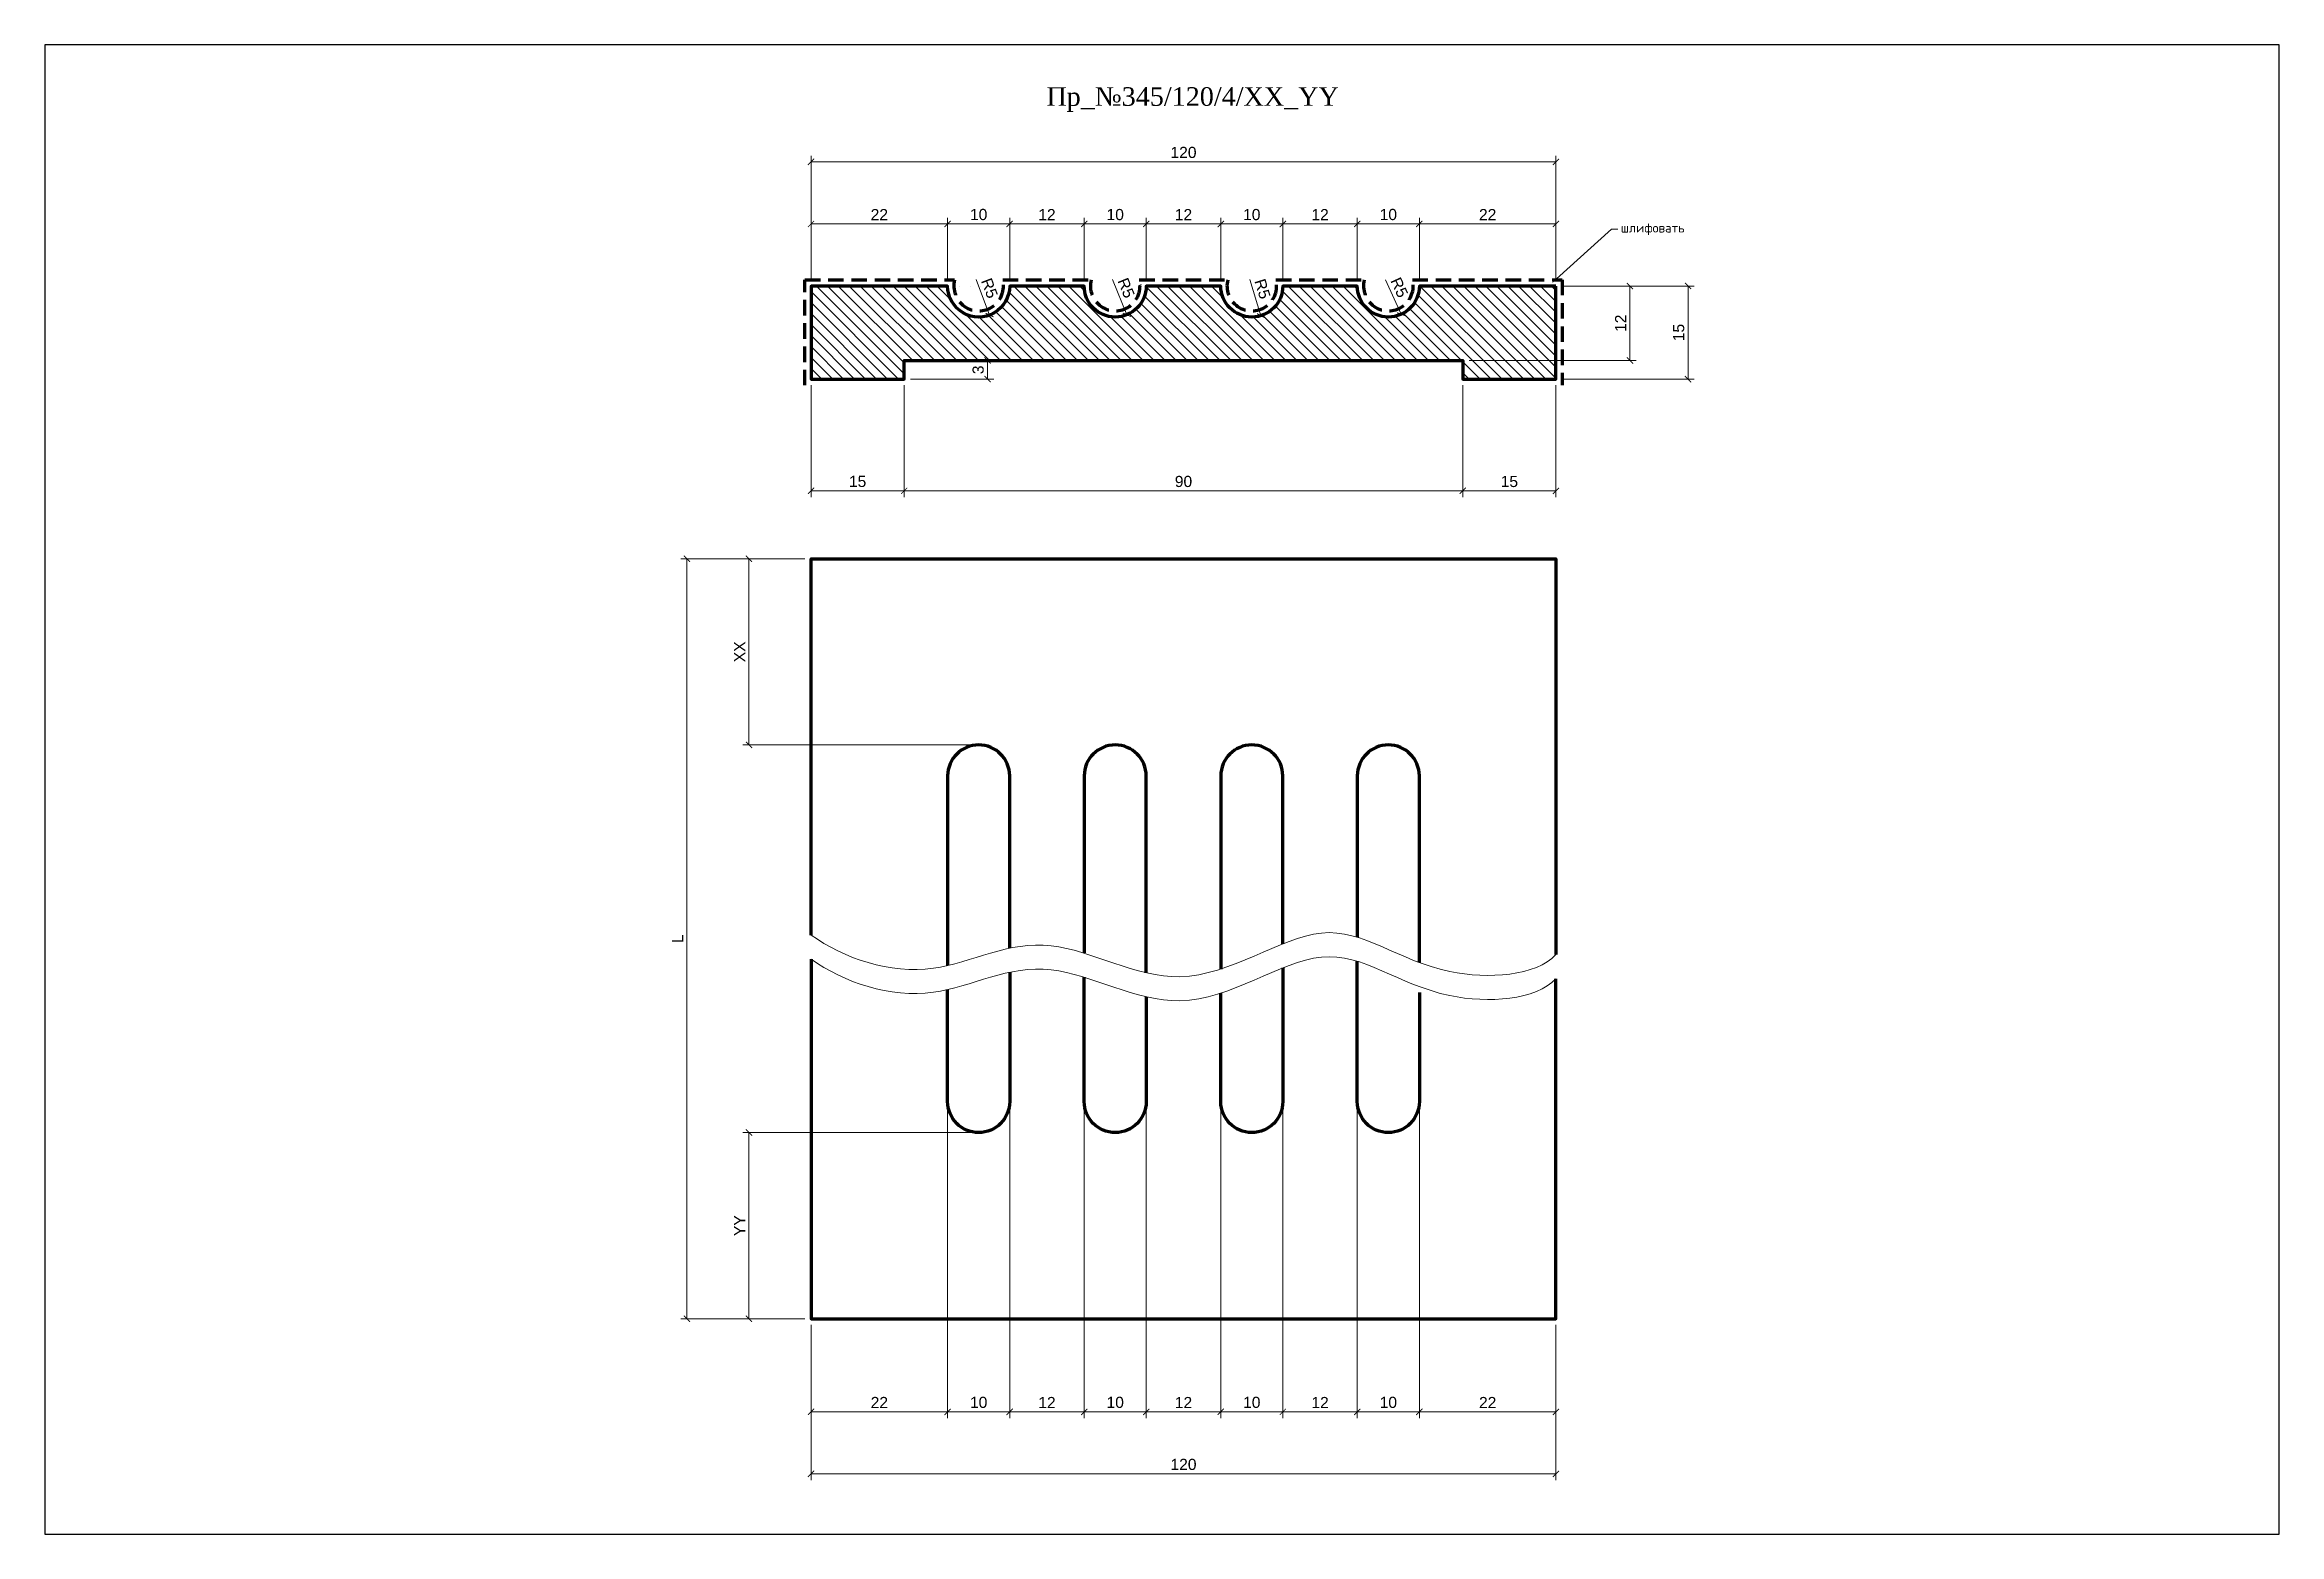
# Model space of a CAD drawing. Header units: millimetres. Extents: x 65 to 425, y -5772 to -5532.
import ezdxf
from ezdxf import colors
from ezdxf.entities.mleader import LeaderData, LeaderLine
from ezdxf.math import Vec2, Vec3

# ---------------------------------------------------------------- set-up
doc = ezdxf.new("R2010")
doc.units = ezdxf.units.MM
doc.linetypes.add('HIDDEN', pattern=[0.375, 0.25, -0.125])
doc.layers.add('Outside panel', color=7, linetype='Continuous', lineweight=18, true_color=0x7f5e57)
for name, color, linetype, lineweight in [('линия 15', 7, 'Continuous', 15), ('линия 50', 1, 'Continuous', 100), ('Пр_№345', 1, 'Continuous', 35), ('служебный слой РАЗМЕРЫ', 7, 'Continuous', 9), ('служебный слой ШТРИХОВКА', 4, 'Continuous', 5)]:
    doc.layers.add(name, color=color, linetype=linetype, lineweight=lineweight)
doc.layers.add('размеры в модели', color=7, linetype='Continuous')
doc.styles.add('ELECT', font='times.ttf')
doc.styles.get("Standard").update_dxf_attribs({"font": 'arial.ttf'})
doc.styles.add('ЕСКД профили текст', font='isocpeur.ttf')
doc.dimstyles.new('M_1', dxfattribs={"dimtxt": 1.8, "dimasz": 1, "dimexe": 1, "dimexo": 1, "dimgap": 0.6, "dimtad": 1, "dimdec": 0, "dimdsep": 46, "dimtxsty": 'Standard', "dimblk": 'ARCHTICK', "dimcen": -5, "dimclrd": 7, "dimclre": 7, "dimclrt": 7, "dimadec": 0, "dimazin": 0, "dimtfac": 1, "dimtdec": 0, "dimtmove": 0, "dimatfit": 3, "dimfxl": 1, "dimtolj": 1, "dimtzin": 0, "dimlwd": 5, "dimlwe": 5, "dimarcsym": 0})

# ---------------------------------------------------------------- blocks, each defined once
blk = doc.blocks.new('_ArchTick')
at = {"color": 0, "linetype": 'ByBlock', "const_width": 0.15}
blk.add_lwpolyline([(-0.5, -0.5), (0.5, 0.5)], dxfattribs=at)
blk = doc.blocks.new('*D34')
at = {"layer": 'Defpoints', "color": 0, "ltscale": 1000, "transparency": 16777216}
for p in [(281.75, -5571.21), (283.84, -5575.76)]:
    blk.add_point(p, dxfattribs=at)
at = {"layer": 'линия 15', "color": 7, "lineweight": 5, "ltscale": 1000, "transparency": 16777216}
blk.add_line((281.29, -5570.2), (283.84, -5575.76), dxfattribs=at)
at = {"layer": 'линия 15', "color": 7, "lineweight": 5, "ltscale": 1000, "transparency": 16777216, "rotation": 294.6319517182901}
blk.add_blockref('_ArchTick', (283.84, -5575.76), dxfattribs=at)
at = {"layer": 'линия 15', "color": 7, "ltscale": 1000, "transparency": 16777216, "insert": (283.52, -5571.44), "char_height": 1.8, "attachment_point": 5, "rotation": 294.632}
blk.add_mtext('\\A1;R5', dxfattribs=at)
blk = doc.blocks.new('*D33')
at = {"layer": 'Defpoints', "color": 0, "ltscale": 1000, "transparency": 16777216}
for p in [(259.75, -5571.21), (261.23, -5575.99)]:
    blk.add_point(p, dxfattribs=at)
at = {"layer": 'линия 15', "color": 7, "lineweight": 5, "ltscale": 1000, "transparency": 16777216}
blk.add_line((259.42, -5570.15), (261.23, -5575.99), dxfattribs=at)
at = {"layer": 'линия 15', "color": 7, "lineweight": 5, "ltscale": 1000, "transparency": 16777216, "rotation": 287.1621318107532}
blk.add_blockref('_ArchTick', (261.23, -5575.99), dxfattribs=at)
at = {"layer": 'линия 15', "color": 7, "ltscale": 1000, "transparency": 16777216, "insert": (261.48, -5571.67), "char_height": 1.8, "attachment_point": 5, "rotation": 287.1621}
blk.add_mtext('\\A1;R5', dxfattribs=at)
blk = doc.blocks.new('*D32')
at = {"layer": 'Defpoints', "color": 0, "ltscale": 1000, "transparency": 16777216}
for p in [(237.75, -5571.21), (239.63, -5575.85)]:
    blk.add_point(p, dxfattribs=at)
at = {"layer": 'линия 15', "color": 7, "lineweight": 5, "ltscale": 1000, "transparency": 16777216}
blk.add_line((237.33, -5570.18), (239.63, -5575.85), dxfattribs=at)
at = {"layer": 'линия 15', "color": 7, "lineweight": 5, "ltscale": 1000, "transparency": 16777216, "rotation": 292.0855728416702}
blk.add_blockref('_ArchTick', (239.63, -5575.85), dxfattribs=at)
at = {"layer": 'линия 15', "color": 7, "ltscale": 1000, "transparency": 16777216, "insert": (239.51, -5571.52), "char_height": 1.8, "attachment_point": 5, "rotation": 292.0856}
blk.add_mtext('\\A1;R5', dxfattribs=at)
blk = doc.blocks.new('*D31')
at = {"layer": 'Defpoints', "color": 0, "ltscale": 1000, "transparency": 16777216}
for p in [(215.75, -5571.22), (217.51, -5575.89)]:
    blk.add_point(p, dxfattribs=at)
at = {"layer": 'линия 15', "color": 7, "lineweight": 5, "ltscale": 1000, "transparency": 16777216}
blk.add_line((215.36, -5570.17), (217.51, -5575.89), dxfattribs=at)
at = {"layer": 'линия 15', "color": 7, "lineweight": 5, "ltscale": 1000, "transparency": 16777216, "rotation": 290.6484725408847}
blk.add_blockref('_ArchTick', (217.51, -5575.89), dxfattribs=at)
at = {"layer": 'линия 15', "color": 7, "ltscale": 1000, "transparency": 16777216, "insert": (217.5, -5571.56), "char_height": 1.8, "attachment_point": 5, "rotation": 290.6485}
blk.add_mtext('\\A1;R5', dxfattribs=at)
blk = doc.blocks.new('*D30')
at = {"layer": 'Defpoints', "color": 0, "ltscale": 1000, "transparency": 16777216}
for p in [(188.75, -5586.21), (203.75, -5586.21), (188.75, -5604.21)]:
    blk.add_point(p, dxfattribs=at)
at = {"layer": 'размеры в модели', "color": 7, "lineweight": 5, "ltscale": 1000, "transparency": 16777216}
for p, q in [((188.75, -5587.21), (188.75, -5605.21)), ((203.75, -5587.21), (203.75, -5605.21)), ((203.75, -5604.21), (188.75, -5604.21))]:
    blk.add_line(p, q, dxfattribs=at)
at = {"layer": 'размеры в модели', "color": 7, "lineweight": 5, "ltscale": 1000, "transparency": 16777216, "rotation": 180}
blk.add_blockref('_ArchTick', (188.75, -5604.21), dxfattribs=at)
at = {"layer": 'размеры в модели', "color": 7, "lineweight": 5, "ltscale": 1000, "transparency": 16777216}
blk.add_blockref('_ArchTick', (203.75, -5604.21), dxfattribs=at)
at = {"layer": 'размеры в модели', "color": 7, "ltscale": 1000, "transparency": 16777216, "insert": (196.25, -5602.7), "char_height": 1.8, "attachment_point": 5}
blk.add_mtext('\\A1;15', dxfattribs=at)
blk = doc.blocks.new('*D27')
at = {"layer": 'Defpoints', "color": 0, "ltscale": 1000, "transparency": 16777216}
for p in [(254.75, -5702.6), (264.75, -5702.6), (264.75, -5752.6)]:
    blk.add_point(p, dxfattribs=at)
at = {"layer": 'размеры в модели', "color": 7, "lineweight": 5, "ltscale": 1000, "transparency": 16777216}
for p, q in [((254.75, -5703.6), (254.75, -5753.6)), ((264.75, -5703.6), (264.75, -5753.6)), ((254.75, -5752.6), (264.75, -5752.6))]:
    blk.add_line(p, q, dxfattribs=at)
at = {"layer": 'размеры в модели', "color": 7, "lineweight": 5, "ltscale": 1000, "transparency": 16777216, "rotation": 180}
blk.add_blockref('_ArchTick', (254.75, -5752.6), dxfattribs=at)
at = {"layer": 'размеры в модели', "color": 7, "lineweight": 5, "ltscale": 1000, "transparency": 16777216}
blk.add_blockref('_ArchTick', (264.75, -5752.6), dxfattribs=at)
at = {"layer": 'размеры в модели', "color": 7, "ltscale": 1000, "transparency": 16777216, "insert": (259.75, -5751.08), "char_height": 1.8, "attachment_point": 5}
blk.add_mtext('\\A1;10', dxfattribs=at)
blk = doc.blocks.new('*D26')
at = {"layer": 'Defpoints', "color": 0, "ltscale": 1000, "transparency": 16777216}
for p in [(215.75, -5707.6), (178.75, -5737.6), (188.75, -5737.6)]:
    blk.add_point(p, dxfattribs=at)
at = {"layer": 'размеры в модели', "color": 7, "lineweight": 5, "ltscale": 1000, "transparency": 16777216}
for p, q in [((214.75, -5707.6), (177.75, -5707.6)), ((178.75, -5707.6), (178.75, -5737.6)), ((187.75, -5737.6), (177.75, -5737.6))]:
    blk.add_line(p, q, dxfattribs=at)
for p, rotation in [((178.75, -5707.6), 90), ((178.75, -5737.6), 270)]:
    blk.add_blockref('_ArchTick', p, dxfattribs=dict(at, rotation=rotation))
at = {"layer": 'размеры в модели', "color": 7, "ltscale": 1000, "transparency": 16777216, "insert": (177.25, -5722.6), "char_height": 1.8, "attachment_point": 5, "rotation": 90}
blk.add_mtext('\\A1;YY', dxfattribs=at)
blk = doc.blocks.new('*D24')
at = {"layer": 'Defpoints', "color": 0, "ltscale": 1000, "transparency": 16777216}
for p in [(276.75, -5702.6), (286.75, -5702.6), (286.75, -5752.6)]:
    blk.add_point(p, dxfattribs=at)
at = {"layer": 'размеры в модели', "color": 7, "lineweight": 5, "ltscale": 1000, "transparency": 16777216}
for p, q in [((276.75, -5703.6), (276.75, -5753.6)), ((286.75, -5703.6), (286.75, -5753.6)), ((276.75, -5752.6), (286.75, -5752.6))]:
    blk.add_line(p, q, dxfattribs=at)
at = {"layer": 'размеры в модели', "color": 7, "lineweight": 5, "ltscale": 1000, "transparency": 16777216, "rotation": 180}
blk.add_blockref('_ArchTick', (276.75, -5752.6), dxfattribs=at)
at = {"layer": 'размеры в модели', "color": 7, "lineweight": 5, "ltscale": 1000, "transparency": 16777216}
blk.add_blockref('_ArchTick', (286.75, -5752.6), dxfattribs=at)
at = {"layer": 'размеры в модели', "color": 7, "ltscale": 1000, "transparency": 16777216, "insert": (281.75, -5751.08), "char_height": 1.8, "attachment_point": 5}
blk.add_mtext('\\A1;10', dxfattribs=at)
blk = doc.blocks.new('*D23')
at = {"layer": 'Defpoints', "color": 0, "ltscale": 1000, "transparency": 16777216}
for p in [(210.75, -5702.6), (220.75, -5702.6), (220.75, -5752.6)]:
    blk.add_point(p, dxfattribs=at)
at = {"layer": 'размеры в модели', "color": 7, "lineweight": 5, "ltscale": 1000, "transparency": 16777216}
for p, q in [((210.75, -5703.6), (210.75, -5753.6)), ((220.75, -5703.6), (220.75, -5753.6)), ((210.75, -5752.6), (220.75, -5752.6))]:
    blk.add_line(p, q, dxfattribs=at)
at = {"layer": 'размеры в модели', "color": 7, "lineweight": 5, "ltscale": 1000, "transparency": 16777216, "rotation": 180}
blk.add_blockref('_ArchTick', (210.75, -5752.6), dxfattribs=at)
at = {"layer": 'размеры в модели', "color": 7, "lineweight": 5, "ltscale": 1000, "transparency": 16777216}
blk.add_blockref('_ArchTick', (220.75, -5752.6), dxfattribs=at)
at = {"layer": 'размеры в модели', "color": 7, "ltscale": 1000, "transparency": 16777216, "insert": (215.75, -5751.08), "char_height": 1.8, "attachment_point": 5}
blk.add_mtext('\\A1;10', dxfattribs=at)
blk = doc.blocks.new('*D22')
at = {"layer": 'Defpoints', "color": 0, "ltscale": 1000, "transparency": 16777216}
for p in [(210.75, -5702.6), (188.75, -5737.6), (188.75, -5752.6)]:
    blk.add_point(p, dxfattribs=at)
at = {"layer": 'размеры в модели', "color": 7, "lineweight": 5, "ltscale": 1000, "transparency": 16777216}
for p, q in [((210.75, -5703.6), (210.75, -5753.6)), ((188.75, -5738.6), (188.75, -5753.6)), ((210.75, -5752.6), (188.75, -5752.6))]:
    blk.add_line(p, q, dxfattribs=at)
at = {"layer": 'размеры в модели', "color": 7, "lineweight": 5, "ltscale": 1000, "transparency": 16777216, "rotation": 180}
blk.add_blockref('_ArchTick', (188.75, -5752.6), dxfattribs=at)
at = {"layer": 'размеры в модели', "color": 7, "lineweight": 5, "ltscale": 1000, "transparency": 16777216}
blk.add_blockref('_ArchTick', (210.75, -5752.6), dxfattribs=at)
at = {"layer": 'размеры в модели', "color": 7, "ltscale": 1000, "transparency": 16777216, "insert": (199.75, -5751.09), "char_height": 1.8, "attachment_point": 5}
blk.add_mtext('\\A1;22', dxfattribs=at)
blk = doc.blocks.new('*D19')
at = {"layer": 'Defpoints', "color": 0, "ltscale": 1000, "transparency": 16777216}
for p in [(232.75, -5702.6), (242.75, -5702.6), (242.75, -5752.6)]:
    blk.add_point(p, dxfattribs=at)
at = {"layer": 'размеры в модели', "color": 7, "lineweight": 5, "ltscale": 1000, "transparency": 16777216}
for p, q in [((232.75, -5703.6), (232.75, -5753.6)), ((242.75, -5703.6), (242.75, -5753.6)), ((232.75, -5752.6), (242.75, -5752.6))]:
    blk.add_line(p, q, dxfattribs=at)
at = {"layer": 'размеры в модели', "color": 7, "lineweight": 5, "ltscale": 1000, "transparency": 16777216, "rotation": 180}
blk.add_blockref('_ArchTick', (232.75, -5752.6), dxfattribs=at)
at = {"layer": 'размеры в модели', "color": 7, "lineweight": 5, "ltscale": 1000, "transparency": 16777216}
blk.add_blockref('_ArchTick', (242.75, -5752.6), dxfattribs=at)
at = {"layer": 'размеры в модели', "color": 7, "ltscale": 1000, "transparency": 16777216, "insert": (237.75, -5751.08), "char_height": 1.8, "attachment_point": 5}
blk.add_mtext('\\A1;10', dxfattribs=at)
blk = doc.blocks.new('*D18')
at = {"layer": 'Defpoints', "color": 0, "ltscale": 1000, "transparency": 16777216}
for p in [(188.75, -5737.6), (308.75, -5737.6), (308.75, -5762.6)]:
    blk.add_point(p, dxfattribs=at)
at = {"layer": 'размеры в модели', "color": 7, "lineweight": 5, "ltscale": 1000, "transparency": 16777216}
for p, q in [((188.75, -5738.6), (188.75, -5763.6)), ((308.75, -5738.6), (308.75, -5763.6)), ((188.75, -5762.6), (308.75, -5762.6))]:
    blk.add_line(p, q, dxfattribs=at)
at = {"layer": 'размеры в модели', "color": 7, "lineweight": 5, "ltscale": 1000, "transparency": 16777216, "rotation": 180}
blk.add_blockref('_ArchTick', (188.75, -5762.6), dxfattribs=at)
at = {"layer": 'размеры в модели', "color": 7, "lineweight": 5, "ltscale": 1000, "transparency": 16777216}
blk.add_blockref('_ArchTick', (308.75, -5762.6), dxfattribs=at)
at = {"layer": 'размеры в модели', "color": 7, "ltscale": 1000, "transparency": 16777216, "insert": (248.75, -5761.08), "char_height": 1.8, "attachment_point": 5}
blk.add_mtext('\\A1;120', dxfattribs=at)
blk = doc.blocks.new('*D17')
at = {"layer": 'Defpoints', "color": 0, "ltscale": 1000, "transparency": 16777216}
for p in [(188.75, -5615.15), (168.75, -5737.6), (188.75, -5737.6)]:
    blk.add_point(p, dxfattribs=at)
at = {"layer": 'размеры в модели', "color": 7, "lineweight": 5, "ltscale": 1000, "transparency": 16777216}
for p, q in [((187.75, -5615.15), (167.75, -5615.15)), ((168.75, -5615.15), (168.75, -5737.6)), ((187.75, -5737.6), (167.75, -5737.6))]:
    blk.add_line(p, q, dxfattribs=at)
for p, rotation in [((168.75, -5615.15), 90), ((168.75, -5737.6), 270)]:
    blk.add_blockref('_ArchTick', p, dxfattribs=dict(at, rotation=rotation))
at = {"layer": 'размеры в модели', "color": 7, "ltscale": 1000, "transparency": 16777216, "insert": (167.25, -5676.37), "char_height": 1.8, "attachment_point": 5, "rotation": 90}
blk.add_mtext('\\A1;L', dxfattribs=at)
blk = doc.blocks.new('*D13')
at = {"layer": 'Defpoints', "color": 0, "ltscale": 1000, "transparency": 16777216}
for p in [(276.75, -5561.21), (276.75, -5571.21), (286.75, -5571.21)]:
    blk.add_point(p, dxfattribs=at)
at = {"layer": 'размеры в модели', "color": 7, "lineweight": 5, "ltscale": 1000, "transparency": 16777216}
for p, q in [((276.75, -5570.21), (276.75, -5560.21)), ((286.75, -5561.21), (276.75, -5561.21)), ((286.75, -5570.21), (286.75, -5560.21))]:
    blk.add_line(p, q, dxfattribs=at)
at = {"layer": 'размеры в модели', "color": 7, "lineweight": 5, "ltscale": 1000, "transparency": 16777216, "rotation": 180}
blk.add_blockref('_ArchTick', (276.75, -5561.21), dxfattribs=at)
at = {"layer": 'размеры в модели', "color": 7, "lineweight": 5, "ltscale": 1000, "transparency": 16777216}
blk.add_blockref('_ArchTick', (286.75, -5561.21), dxfattribs=at)
at = {"layer": 'размеры в модели', "color": 7, "ltscale": 1000, "transparency": 16777216, "insert": (281.75, -5559.7), "char_height": 1.8, "attachment_point": 5}
blk.add_mtext('\\A1;10', dxfattribs=at)
blk = doc.blocks.new('*D12')
at = {"layer": 'Defpoints', "color": 0, "ltscale": 1000, "transparency": 16777216}
for p in [(203.75, -5583.21), (203.75, -5586.21), (217.19, -5586.21)]:
    blk.add_point(p, dxfattribs=at)
at = {"layer": 'размеры в модели', "color": 7, "lineweight": 5, "ltscale": 1000, "transparency": 16777216}
for p, q in [((204.75, -5583.21), (218.19, -5583.21)), ((217.19, -5583.21), (217.19, -5586.21)), ((204.75, -5586.21), (218.19, -5586.21))]:
    blk.add_line(p, q, dxfattribs=at)
for p, rotation in [((217.19, -5583.21), 90), ((217.19, -5586.21), 270)]:
    blk.add_blockref('_ArchTick', p, dxfattribs=dict(at, rotation=rotation))
at = {"layer": 'размеры в модели', "color": 7, "ltscale": 1000, "transparency": 16777216, "insert": (215.67, -5584.71), "char_height": 1.8, "attachment_point": 5, "rotation": 90}
blk.add_mtext('\\A1;3', dxfattribs=at)
blk = doc.blocks.new('*D11')
at = {"layer": 'Defpoints', "color": 0, "ltscale": 1000, "transparency": 16777216}
for p in [(220.75, -5561.21), (210.75, -5571.21), (220.75, -5571.22)]:
    blk.add_point(p, dxfattribs=at)
at = {"layer": 'размеры в модели', "color": 7, "lineweight": 5, "ltscale": 1000, "transparency": 16777216}
for p, q in [((210.75, -5570.21), (210.75, -5560.21)), ((210.75, -5561.21), (220.75, -5561.21)), ((220.75, -5570.22), (220.75, -5560.21))]:
    blk.add_line(p, q, dxfattribs=at)
at = {"layer": 'размеры в модели', "color": 7, "lineweight": 5, "ltscale": 1000, "transparency": 16777216, "rotation": 180}
blk.add_blockref('_ArchTick', (210.75, -5561.21), dxfattribs=at)
at = {"layer": 'размеры в модели', "color": 7, "lineweight": 5, "ltscale": 1000, "transparency": 16777216}
blk.add_blockref('_ArchTick', (220.75, -5561.21), dxfattribs=at)
at = {"layer": 'размеры в модели', "color": 7, "ltscale": 1000, "transparency": 16777216, "insert": (215.75, -5559.7), "char_height": 1.8, "attachment_point": 5}
blk.add_mtext('\\A1;10', dxfattribs=at)
blk = doc.blocks.new('*D10')
at = {"layer": 'Defpoints', "color": 0, "ltscale": 1000, "transparency": 16777216}
for p in [(264.75, -5561.21), (264.75, -5571.21), (276.75, -5571.21)]:
    blk.add_point(p, dxfattribs=at)
at = {"layer": 'размеры в модели', "color": 7, "lineweight": 5, "ltscale": 1000, "transparency": 16777216}
for p, q in [((264.75, -5570.21), (264.75, -5560.21)), ((276.75, -5561.21), (264.75, -5561.21)), ((276.75, -5570.21), (276.75, -5560.21))]:
    blk.add_line(p, q, dxfattribs=at)
at = {"layer": 'размеры в модели', "color": 7, "lineweight": 5, "ltscale": 1000, "transparency": 16777216, "rotation": 180}
blk.add_blockref('_ArchTick', (264.75, -5561.21), dxfattribs=at)
at = {"layer": 'размеры в модели', "color": 7, "lineweight": 5, "ltscale": 1000, "transparency": 16777216}
blk.add_blockref('_ArchTick', (276.75, -5561.21), dxfattribs=at)
at = {"layer": 'размеры в модели', "color": 7, "ltscale": 1000, "transparency": 16777216, "insert": (270.75, -5559.71), "char_height": 1.8, "attachment_point": 5}
blk.add_mtext('\\A1;12', dxfattribs=at)
blk = doc.blocks.new('*D9')
at = {"layer": 'Defpoints', "color": 0, "ltscale": 1000, "transparency": 16777216}
for p in [(242.75, -5561.21), (242.75, -5571.21), (254.75, -5571.21)]:
    blk.add_point(p, dxfattribs=at)
at = {"layer": 'размеры в модели', "color": 7, "lineweight": 5, "ltscale": 1000, "transparency": 16777216}
for p, q in [((242.75, -5570.21), (242.75, -5560.21)), ((254.75, -5561.21), (242.75, -5561.21)), ((254.75, -5570.21), (254.75, -5560.21))]:
    blk.add_line(p, q, dxfattribs=at)
at = {"layer": 'размеры в модели', "color": 7, "lineweight": 5, "ltscale": 1000, "transparency": 16777216, "rotation": 180}
blk.add_blockref('_ArchTick', (242.75, -5561.21), dxfattribs=at)
at = {"layer": 'размеры в модели', "color": 7, "lineweight": 5, "ltscale": 1000, "transparency": 16777216}
blk.add_blockref('_ArchTick', (254.75, -5561.21), dxfattribs=at)
at = {"layer": 'размеры в модели', "color": 7, "ltscale": 1000, "transparency": 16777216, "insert": (248.75, -5559.71), "char_height": 1.8, "attachment_point": 5}
blk.add_mtext('\\A1;12', dxfattribs=at)
blk = doc.blocks.new('*D5')
at = {"layer": 'Defpoints', "color": 0, "ltscale": 1000, "transparency": 16777216}
for p in [(188.75, -5561.21), (188.75, -5571.21), (210.75, -5571.21)]:
    blk.add_point(p, dxfattribs=at)
at = {"layer": 'размеры в модели', "color": 7, "lineweight": 5, "ltscale": 1000, "transparency": 16777216}
for p, q in [((188.75, -5570.21), (188.75, -5560.21)), ((210.75, -5561.21), (188.75, -5561.21)), ((210.75, -5570.21), (210.75, -5560.21))]:
    blk.add_line(p, q, dxfattribs=at)
at = {"layer": 'размеры в модели', "color": 7, "lineweight": 5, "ltscale": 1000, "transparency": 16777216, "rotation": 180}
blk.add_blockref('_ArchTick', (188.75, -5561.21), dxfattribs=at)
at = {"layer": 'размеры в модели', "color": 7, "lineweight": 5, "ltscale": 1000, "transparency": 16777216}
blk.add_blockref('_ArchTick', (210.75, -5561.21), dxfattribs=at)
at = {"layer": 'размеры в модели', "color": 7, "ltscale": 1000, "transparency": 16777216, "insert": (199.75, -5559.71), "char_height": 1.8, "attachment_point": 5}
blk.add_mtext('\\A1;22', dxfattribs=at)
blk = doc.blocks.new('*D4')
at = {"layer": 'Defpoints', "color": 0, "ltscale": 1000, "transparency": 16777216}
for p in [(188.75, -5551.21), (188.75, -5571.21), (308.75, -5571.21)]:
    blk.add_point(p, dxfattribs=at)
at = {"layer": 'размеры в модели', "color": 7, "lineweight": 5, "ltscale": 1000, "transparency": 16777216}
for p, q in [((188.75, -5570.21), (188.75, -5550.21)), ((308.75, -5570.21), (308.75, -5550.21)), ((308.75, -5551.21), (188.75, -5551.21))]:
    blk.add_line(p, q, dxfattribs=at)
at = {"layer": 'размеры в модели', "color": 7, "lineweight": 5, "ltscale": 1000, "transparency": 16777216, "rotation": 180}
blk.add_blockref('_ArchTick', (188.75, -5551.21), dxfattribs=at)
at = {"layer": 'размеры в модели', "color": 7, "lineweight": 5, "ltscale": 1000, "transparency": 16777216}
blk.add_blockref('_ArchTick', (308.75, -5551.21), dxfattribs=at)
at = {"layer": 'размеры в модели', "color": 7, "ltscale": 1000, "transparency": 16777216, "insert": (248.75, -5549.7), "char_height": 1.8, "attachment_point": 5}
blk.add_mtext('\\A1;120', dxfattribs=at)

msp = doc.modelspace()

# ---------------------------------------------------------------- hatches: boundary and pattern name
at = {"layer": 'Outside panel', "ltscale": 1000}
h = msp.add_hatch(dxfattribs=at)
h.set_pattern_fill('ANSI31', color=256, scale=10, angle=90)
h.set_pattern_definition([(135, (-311852.3995, 87280.0666), (-0.8838834765, -0.8838834765), [])])
edge = h.paths.add_edge_path()
edge.add_line((308.75, -5571.21), (286.75, -5571.21))
edge.add_arc((281.75, -5571.21), 5, -180, 0, ccw=False)
edge.add_line((276.75, -5571.21), (264.75, -5571.21))
edge.add_arc((259.75, -5571.21), 5, -180, 0, ccw=False)
edge.add_line((254.75, -5571.21), (242.75, -5571.21))
edge.add_arc((237.75, -5571.21), 5, -180, 0, ccw=False)
edge.add_line((232.75, -5571.21), (220.75, -5571.21))
edge.add_arc((215.75, -5571.22), 5, -180.0443, 0.0443, ccw=False)
edge.add_line((210.75, -5571.21), (188.75, -5571.21))
edge.add_line((188.75, -5571.21), (188.75, -5586.21))
edge.add_line((188.75, -5586.21), (203.75, -5586.21))
edge.add_line((203.75, -5586.21), (203.75, -5583.21))
edge.add_line((203.75, -5583.21), (293.75, -5583.21))
edge.add_line((293.75, -5583.21), (293.75, -5586.21))
edge.add_line((293.75, -5586.21), (301.75, -5586.21))
edge.add_line((301.75, -5586.21), (308.75, -5586.21))
edge.add_line((308.75, -5586.21), (308.75, -5571.21))

# ---------------------------------------------------------------- linework, layer by layer
at = {"color": 6, "ltscale": 1000}
msp.add_lwpolyline([(65.29, -5772.33), (425.29, -5772.33), (425.29, -5532.33), (65.29, -5532.33)], close=True, dxfattribs=at)
at = {"layer": 'линия 50', "color": 1, "linetype": 'HIDDEN', "ltscale": 10, "true_color": 0xff0909}
msp.add_lwpolyline([(187.75, -5587.21), (187.75, -5587.21), (187.75, -5570.21), (211.88, -5570.21, 1.29266), (219.62, -5570.21), (233.88, -5570.21, 1.290994), (241.62, -5570.21), (255.88, -5570.21, 1.290994), (263.63, -5570.21), (277.88, -5570.21, 1.290994), (285.63, -5570.21), (309.75, -5570.21), (309.75, -5587.21), (309.75, -5587.21), (309.75, -5587.21), (309.75, -5587.21), (309.75, -5587.21), (309.75, -5587.21), (309.75, -5587.21), (309.75, -5587.21)], format="xyb", dxfattribs=at)
at = {"layer": 'линия 50', "color": 7}
msp.add_lwpolyline([(308.75, -5571.21), (286.75, -5571.21, -1), (276.75, -5571.21), (264.75, -5571.21, -1), (254.75, -5571.21), (242.75, -5571.21, -1), (232.75, -5571.21), (220.75, -5571.21, -1.000774), (210.75, -5571.21), (188.75, -5571.21), (188.75, -5586.21), (203.75, -5586.21), (203.75, -5583.21), (293.75, -5583.21), (293.75, -5586.21), (296.75, -5586.21), (296.75, -5586.21), (308.75, -5586.21)], format="xyb", close=True, dxfattribs=at)
for points in [[(188.75, -5675.78), (188.75, -5615.15), (308.75, -5615.15), (308.75, -5678.94)], [(188.75, -5679.66), (188.75, -5737.6), (308.75, -5737.6), (308.75, -5682.81)]]:
    msp.add_lwpolyline(points, dxfattribs=at)
for points in [[(220.75, -5677.91), (220.75, -5650.15, 1), (210.75, -5650.15), (210.75, -5680.7)], [(242.75, -5681.86), (242.75, -5650.15, 1), (232.75, -5650.15), (232.75, -5678.62)], [(264.75, -5677.2), (264.75, -5650.15, 1), (254.75, -5650.15), (254.75, -5681.26)], [(286.75, -5680.22), (286.75, -5650.15, 1), (276.75, -5650.15), (276.75, -5676.14)], [(286.75, -5685.05), (286.75, -5702.6, -1), (276.75, -5702.6), (276.75, -5680.01)], [(220.75, -5681.78), (220.75, -5702.6, -1), (210.75, -5702.6), (210.75, -5684.57)], [(242.75, -5685.73), (242.75, -5702.6, -1), (232.75, -5702.6), (232.75, -5682.59)], [(264.75, -5681.07), (264.75, -5702.6, -1), (254.75, -5702.6), (254.75, -5685.14)]]:
    msp.add_lwpolyline(points, format="xyb", dxfattribs=at)
at = {"layer": 'Пр_№345'}
msp.add_lwpolyline([(276.75, -5680.01), (276.75, -5680.01)], dxfattribs=at)
at = {"layer": 'служебный слой ШТРИХОВКА', "color": 7, "lineweight": 15}
for points in [[(188.75, -5675.78), (194.01, -5679.52), (207.89, -5684.36), (225.92, -5673.42), (249.44, -5687.72), (272.49, -5669.75), (287.17, -5683.67), (305.57, -5682.39), (308.75, -5678.94)], [(188.75, -5679.66), (194.01, -5683.39), (207.89, -5688.23), (225.92, -5677.3), (249.44, -5691.6), (272.49, -5673.63), (287.17, -5687.54), (305.57, -5686.27), (308.75, -5682.81)]]:
    msp.add_open_spline(points, degree=3, knots=[0, 0, 0, 0, 16.914398, 31.673167, 45.232529, 60.868694, 76.888333, 88.564807, 88.564807, 88.564807, 88.564807], dxfattribs=at)

# ---------------------------------------------------------------- texts
at = {"color": 7, "ltscale": 1000, "style": 'ELECT'}
msp.add_text('Пр_№345/120/4/ХХ_YY', height=3, dxfattribs=at).set_placement((226.66, -5542.18))

# ---------------------------------------------------------------- dimensions: what is measured, and where the dimension line sits
at = {"layer": 'линия 15', "color": 7, "ltscale": 1000}
for center, mpoint, picture, middle in [((215.75, -5571.22), (217.51, -5575.89), '*D31', (216.08, -5572.1)), ((237.75, -5571.21), (239.63, -5575.85), '*D32', (238.11, -5572.09)), ((259.75, -5571.21), (261.23, -5575.99), '*D33', (260.03, -5572.11)), ((281.75, -5571.21), (283.84, -5575.76), '*D34', (282.15, -5572.07))]:
    dim = msp.add_radius_dim(center=center, mpoint=mpoint, dimstyle='M_1', dxfattribs=at)
    dim.commit()
    dim.dimension.update_dxf_attribs({"geometry": picture, "text_midpoint": middle, "dimtype": 132})
at = {"layer": 'размеры в модели', "color": 5, "ltscale": 1000}
for base, p1, p2, angle, picture, middle in [((188.75, -5551.21), (308.75, -5571.21), (188.75, -5571.21), 180, '*D4', (248.75, -5549.7)), ((220.75, -5561.21), (210.75, -5571.21), (220.75, -5571.22), 180, '*D11', (215.75, -5559.7)), ((242.75, -5561.21), (254.75, -5571.21), (242.75, -5571.21), 180, '*D9', (248.75, -5559.71)), ((264.75, -5561.21), (276.75, -5571.21), (264.75, -5571.21), 180, '*D10', (270.75, -5559.71)), ((217.19, -5586.21), (203.75, -5583.21), (203.75, -5586.21), 90, '*D12', (215.67, -5584.71)), ((188.75, -5604.21), (203.75, -5586.21), (188.75, -5586.21), 180, '*D30', (196.25, -5602.7))]:
    dim = msp.add_linear_dim(base=base, p1=p1, p2=p2, angle=angle, dimstyle='M_1', dxfattribs=at)
    dim.commit()
    dim.dimension.update_dxf_attribs({"geometry": picture, "text_midpoint": middle})
for base, p1, p2, picture, middle in [((188.75, -5561.21), (210.75, -5571.21), (188.75, -5571.21), '*D5', (199.75, -5559.71)), ((276.75, -5561.21), (286.75, -5571.21), (276.75, -5571.21), '*D13', (281.75, -5559.7)), ((188.75, -5752.6), (210.75, -5702.6), (188.75, -5737.6), '*D22', (199.75, -5751.09)), ((220.75, -5752.6), (210.75, -5702.6), (220.75, -5702.6), '*D23', (215.75, -5751.08)), ((242.75, -5752.6), (232.75, -5702.6), (242.75, -5702.6), '*D19', (237.75, -5751.08)), ((264.75, -5752.6), (254.75, -5702.6), (264.75, -5702.6), '*D27', (259.75, -5751.08)), ((286.75, -5752.6), (276.75, -5702.6), (286.75, -5702.6), '*D24', (281.75, -5751.08)), ((308.75, -5762.6), (188.75, -5737.6), (308.75, -5737.6), '*D18', (248.75, -5761.08))]:
    dim = msp.add_linear_dim(base=base, p1=p1, p2=p2, dimstyle='M_1', dxfattribs=at)
    dim.commit()
    dim.dimension.update_dxf_attribs({"geometry": picture, "text_midpoint": middle})
for base, p1, p2 in [((232.75, -5561.21), (220.75, -5571.21), (232.75, -5571.21)), ((242.75, -5561.21), (232.75, -5571.21), (242.75, -5571.21)), ((264.75, -5561.21), (254.75, -5571.21), (264.75, -5571.21)), ((308.75, -5561.21), (286.75, -5571.21), (308.75, -5571.21)), ((293.75, -5604.21), (203.75, -5586.21), (293.75, -5586.21)), ((308.75, -5604.21), (293.75, -5586.21), (308.75, -5586.21)), ((232.75, -5752.6), (220.75, -5702.6), (232.75, -5702.6)), ((254.75, -5752.6), (242.75, -5702.6), (254.75, -5702.6)), ((276.75, -5752.6), (264.75, -5702.6), (276.75, -5702.6)), ((308.75, -5752.6), (286.75, -5702.6), (308.75, -5737.6))]:
    msp.add_linear_dim(base=base, p1=p1, p2=p2, dimstyle='M_1', dxfattribs=at).render()
for base, p1 in [((320.68, -5571.21), (293.75, -5583.21)), ((330.03, -5571.21), (308.75, -5586.21))]:
    msp.add_linear_dim(base=base, p1=p1, p2=(308.75, -5571.21), angle=90, dimstyle='M_1', dxfattribs=at).render()
for base, p1, angle, text, picture, middle in [((168.75, -5737.6), (188.75, -5615.15), 90, 'L', '*D17', (167.25, -5676.37)), ((178.75, -5737.6), (215.75, -5707.6), 270, 'YY', '*D26', (177.25, -5722.6))]:
    dim = msp.add_linear_dim(base=base, p1=p1, p2=(188.75, -5737.6), angle=angle, text=text, dimstyle='M_1', dxfattribs=at)
    dim.commit()
    dim.dimension.update_dxf_attribs({"geometry": picture, "text_midpoint": middle})
msp.add_linear_dim(base=(178.75, -5615.15), p1=(215.75, -5645.15), p2=(188.75, -5615.15), angle=90, text='XX', dimstyle='M_1', dxfattribs=at).render()

# ---------------------------------------------------------------- leaders
at = {"layer": 'служебный слой РАЗМЕРЫ'}
ml = msp.add_multileader_mtext('Standard', dxfattribs=at)
ml.set_content('\\A1;шлифовать', color=256, style='ЕСКД профили текст')
ml.set_leader_properties(color=256, linetype='ByLayer', lineweight=-1)
ml.build(insert=Vec2(0, 0))
ml.multileader.update_dxf_attribs({"dogleg_length": 1, "arrow_head_size": 1})
ctx = ml.context
ctx.base_point, ctx.char_height, ctx.arrow_head_size, ctx.landing_gap_size, ctx.plane_origin = Vec3(318.71, -5562.07), 1.5, 1, 0.5, Vec3(332.18, -5535.9)
notes = []
notes.append((ctx, [(1, (1, 1, 0), (317.71, -5562.07), (1, 0), 1, [(0, [(308.11, -5570.73)], 0, [])])]))
ctx.mtext.insert, ctx.mtext.flow_direction = Vec3(319.21, -5561.09), 5
for ctx, leaders in notes:
    for number, flags, end, landing, length, lines in leaders:
        leader = LeaderData()
        leader.index, (leader.has_last_leader_line, leader.has_dogleg_vector, leader.attachment_direction) = number, flags
        leader.last_leader_point, leader.dogleg_vector, leader.dogleg_length = Vec3(end), Vec3(landing), length
        for number, points, colour, breaks in lines:
            line = LeaderLine()
            line.index, line.vertices, line.color, line.breaks = number, Vec3.list(points), colors.encode_raw_color(colour), breaks
            leader.lines.append(line)
        ctx.leaders.append(leader)

doc.saveas('drawing.dxf')
